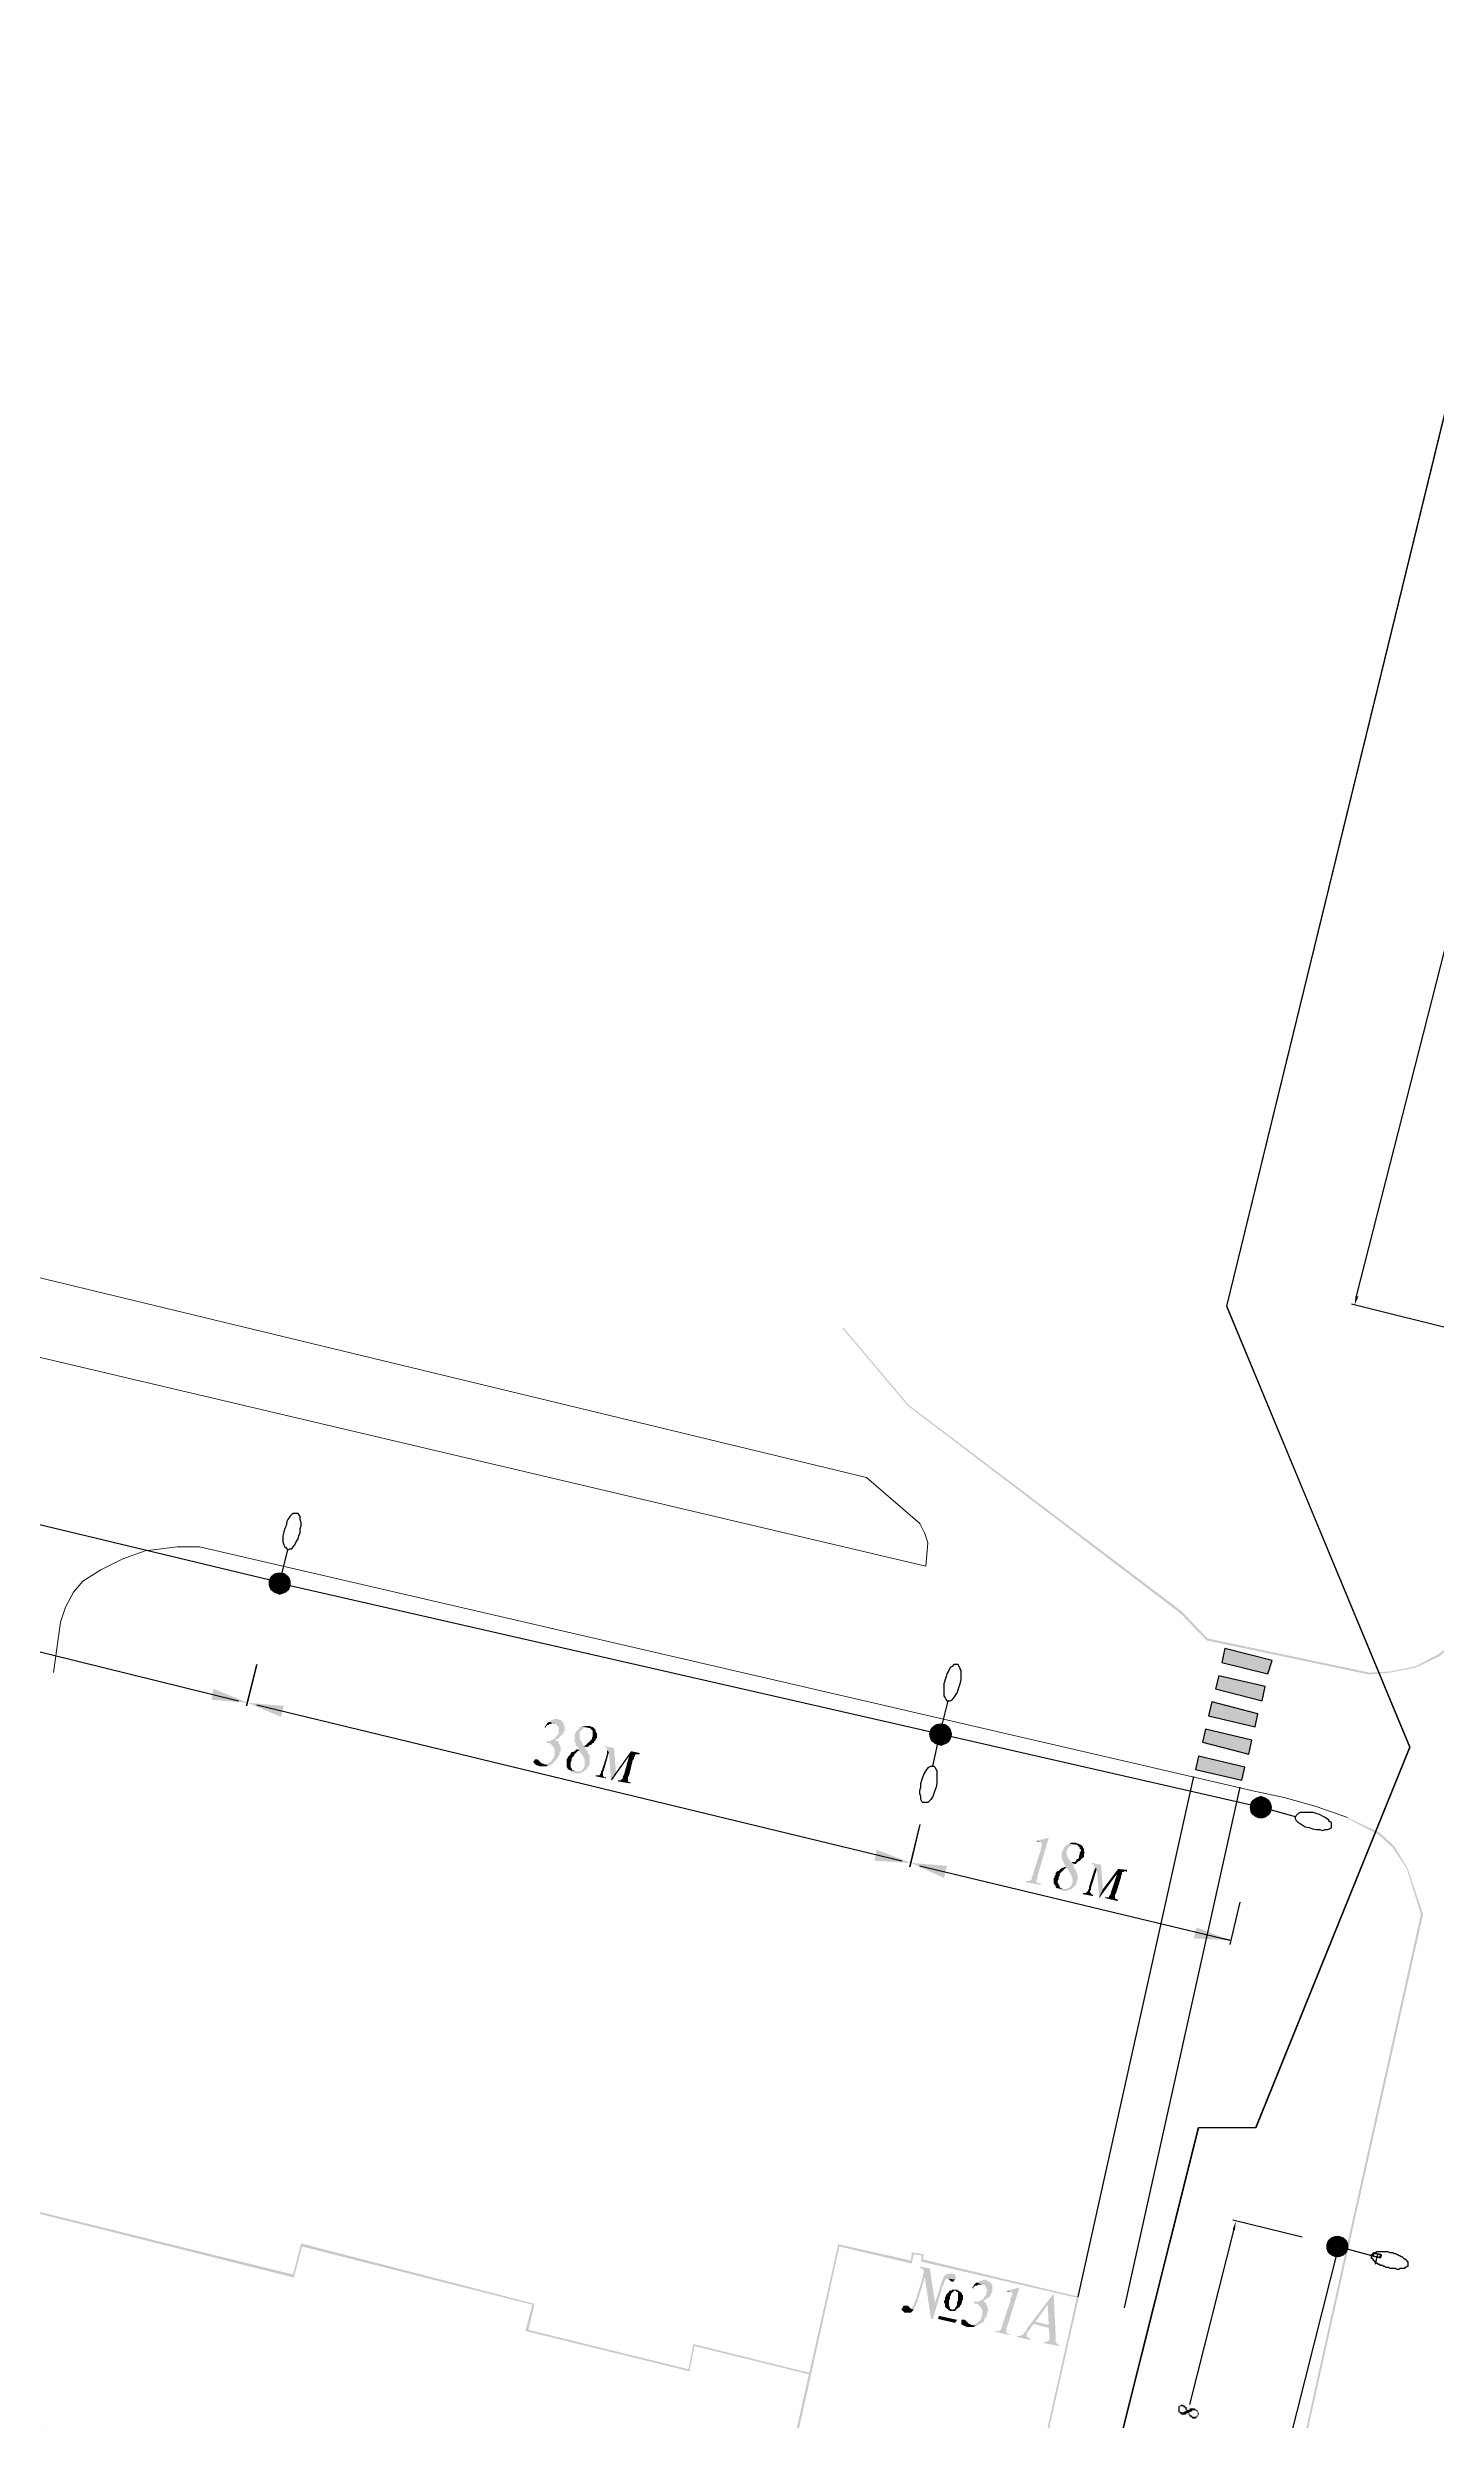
# Model space of a CAD drawing. Extents: x 243 to 885, y -99 to 1005.
# Drawn here: x 404.9 to 482.2, y 633.3 to 765.3 of the extents above; entities that cross this region are included whole.
import ezdxf

# ---------------------------------------------------------------- set-up
doc = ezdxf.new("R2010")
doc.units = 0
doc.header["$MEASUREMENT"] = 0
for name, color, linetype in [('DLXLUM01', 6, 'Continuous'), ('DLXLUMEX', 2, 'Continuous'), ('DLXSCENE', 7, 'Continuous'), ('PDF _Геометрия', 7, 'Continuous'), ('PDF _Сплошная заливка', 7, 'Continuous')]:
    doc.layers.add(name, color=color, linetype=linetype)

# ---------------------------------------------------------------- blocks, each defined once
blk = doc.blocks.new('*U29')
for p, q in [((-0.19, 0.13), (-0.22, -0.04)), ((-0.22, -0.04), (-0.19, 0.13)), ((0.22, 0.04), (-0.19, 0.13)), ((-0.16, 0.12), (-0.19, 0.13)), ((-0.19, 0.13), (0.22, 0.04)), ((-0.19, 0.13), (-0.16, 0.12)), ((-0.16, 0.12), (-0.19, -0.04)), ((-0.19, -0.04), (-0.16, 0.12)), ((0.25, 0.03), (-0.16, 0.12)), ((-0.16, 0.12), (0.25, 0.03)), ((0.19, -0.13), (0.22, 0.04)), ((0.22, 0.04), (0.19, -0.13)), ((0.21, -0.14), (0.25, 0.03)), ((0.25, 0.03), (0.21, -0.14)), ((0.22, 0.04), (0.25, 0.03)), ((0.25, 0.03), (0.22, 0.04)), ((-0.22, -0.04), (0.19, -0.13)), ((0.19, -0.13), (-0.22, -0.04)), ((-0.22, -0.04), (-0.19, -0.04)), ((-0.19, -0.04), (-0.22, -0.04)), ((-0.19, -0.04), (0.21, -0.14)), ((0.21, -0.14), (-0.19, -0.04)), ((0.19, -0.13), (0.21, -0.14)), ((0.21, -0.14), (0.19, -0.13))]:
    blk.add_line(p, q)
at = {"color": 1}
blk.add_line((0.03, -0.01), (-0.08, -0.49), dxfattribs=at)
at = {"layer": 'DLXLUMEX', "color": 7}
blk.add_text('1', height=0.1, dxfattribs=at).set_placement((0, 0))
blk = doc.blocks.new('*U46')
for p, q in [((253.48, 1057.35), (178.89, 751.92)), ((178.89, 751.92), (189.08, 727.39)), ((189.08, 727.39), (180.52, 706.22)), ((177.33, 706.22), (0, 0)), ((180.52, 706.22), (177.33, 706.22))]:
    blk.add_line(p, q)

msp = doc.modelspace()

# ---------------------------------------------------------------- hatches: boundary and pattern name
at = {"layer": 'PDF _Сплошная заливка', "linetype": 'ByBlock', "transparency": 33554559}
for points in [[(485.6, 679.19), (485.54, 679.25), (485.09, 678.41), (484.25, 677.51), (482.24, 675.89), (480.95, 675.22), (479.55, 674.94), (478.43, 674.88), (469.41, 676.78), (467.96, 678.3), (452.78, 689.77), (449.14, 694.08), (449.09, 694.03), (452.73, 689.72), (467.9, 678.18), (469.36, 676.67), (478.43, 674.77), (479.55, 674.88), (481, 675.16), (482.29, 675.78), (484.36, 677.46), (485.2, 678.35)], [(418.07, 679.36), (418.29, 679.53), (418.35, 679.86), (418.29, 680.14), (418.07, 680.37), (417.79, 680.42), (417.51, 680.37), (417.29, 680.14), (417.23, 679.86), (417.29, 679.53), (417.51, 679.36), (417.79, 679.25)], [(470.37, 676.22), (470.25, 675.55), (470.2, 675.44), (472.77, 674.82), (472.94, 675.44), (473, 675.55)], [(470.03, 674.71), (469.86, 674.1), (469.86, 673.98), (472.44, 673.31), (472.55, 673.98), (472.61, 674.1)], [(469.64, 673.26), (469.53, 672.58), (469.47, 672.47), (472.05, 671.86), (472.21, 672.47), (472.21, 672.58)], [(433.24, 672.3), (433.08, 672.3), (432.96, 672.25), (432.91, 672.25), (432.85, 672.19), (432.8, 672.14), (433.08, 672.02), (433.13, 672.02), (433.19, 671.97), (433.24, 671.91), (433.3, 671.86), (433.3, 671.74), (433.3, 671.69), (433.3, 671.63), (433.3, 671.52), (433.3, 671.46), (433.24, 671.41), (433.19, 671.35), (433.13, 671.3), (433.13, 671.24), (433.02, 671.18), (432.96, 671.13), (432.91, 671.13), (432.8, 671.07), (432.74, 671.07), (432.68, 671.07), (432.63, 671.07), (432.63, 671.02), (432.68, 670.96), (432.8, 670.96), (432.85, 670.9), (432.91, 670.9), (432.91, 670.85), (432.96, 670.79), (433.02, 670.74), (433.02, 670.68), (433.08, 670.62), (433.08, 670.51), (433.08, 670.46), (433.08, 670.4), (433.08, 670.29), (433.08, 670.23), (433.02, 670.23), (433.02, 670.12), (432.96, 670.06), (432.91, 670.01), (432.91, 669.95), (432.8, 669.9), (432.74, 669.84), (432.68, 669.84), (432.63, 669.78), (432.57, 669.78), (432.52, 669.78), (432.74, 669.73), (432.85, 669.73), (432.91, 669.78), (432.96, 669.84), (433.02, 669.84), (433.02, 669.9), (433.08, 669.95), (433.13, 670.01), (433.19, 670.06), (433.24, 670.12), (433.24, 670.18), (433.3, 670.23), (433.35, 670.34), (433.35, 670.4), (433.35, 670.46), (433.41, 670.51), (433.41, 670.62), (433.41, 670.68), (433.41, 670.74), (433.35, 670.85), (433.35, 670.9), (433.3, 670.96), (433.3, 671.02), (433.24, 671.07), (433.19, 671.07), (433.13, 671.13), (433.19, 671.18), (433.24, 671.18), (433.3, 671.24), (433.35, 671.3), (433.41, 671.35), (433.47, 671.41), (433.52, 671.46), (433.58, 671.52), (433.58, 671.58), (433.63, 671.63), (433.63, 671.69), (433.63, 671.8), (433.63, 671.86), (433.63, 671.91), (433.58, 671.97), (433.58, 672.02), (433.58, 672.08), (433.52, 672.14), (433.47, 672.19), (433.41, 672.25), (433.35, 672.25)], [(432.8, 672.14), (432.74, 672.14), (432.68, 672.08), (432.63, 672.02), (432.57, 671.91), (432.52, 671.86), (432.57, 671.8), (432.57, 671.86), (432.63, 671.91), (432.68, 671.97), (432.74, 671.97), (432.8, 672.02), (432.85, 672.02), (432.96, 672.08), (433.02, 672.08), (433.08, 672.02)], [(434.59, 671.91), (434.53, 671.86), (434.47, 671.86), (434.47, 671.8), (434.42, 671.74), (434.36, 671.69), (434.31, 671.63), (434.25, 671.58), (434.25, 671.52), (434.19, 671.46), (434.19, 671.41), (434.19, 671.35), (434.19, 671.24), (434.19, 671.18), (434.19, 671.13), (434.19, 671.07), (434.19, 671.02), (434.25, 670.96), (434.25, 670.85), (434.31, 670.79), (434.36, 670.74), (434.42, 670.62), (434.31, 670.62), (434.47, 670.57), (434.47, 670.51), (434.53, 670.4), (434.59, 670.34), (434.64, 670.29), (434.64, 670.23), (434.7, 670.18), (434.7, 670.12), (434.75, 670.06), (434.75, 670.01), (434.75, 669.95), (434.75, 669.9), (434.75, 669.84), (434.75, 669.78), (434.75, 669.67), (434.7, 669.62), (434.7, 669.56), (434.64, 669.5), (434.59, 669.45), (434.53, 669.39), (434.47, 669.39), (434.42, 669.39), (434.31, 669.39), (434.25, 669.39), (433.91, 669.45), (433.97, 669.39), (433.97, 669.34), (434.08, 669.34), (434.14, 669.28), (434.19, 669.28), (434.25, 669.28), (434.31, 669.28), (434.42, 669.28), (434.47, 669.28), (434.53, 669.28), (434.59, 669.34), (434.64, 669.34), (434.7, 669.39), (434.75, 669.45), (434.81, 669.45), (434.87, 669.5), (434.92, 669.62), (434.98, 669.67), (434.98, 669.73), (435.03, 669.78), (435.03, 669.84), (435.03, 669.95), (435.03, 670.01), (435.03, 670.06), (435.03, 670.18), (435.03, 670.23), (435.03, 670.29), (434.98, 670.29), (434.98, 670.34), (434.92, 670.4), (434.92, 670.51), (434.87, 670.57), (434.81, 670.62), (434.75, 670.74), (434.81, 670.74), (434.87, 670.74), (434.7, 670.79), (434.53, 671.13), (434.47, 671.18), (434.47, 671.24), (434.47, 671.3), (434.47, 671.35), (434.47, 671.46), (434.47, 671.52), (434.47, 671.58), (434.53, 671.63), (434.59, 671.69), (434.64, 671.74), (434.7, 671.8), (434.75, 671.8), (434.81, 671.8), (434.87, 671.8), (434.98, 671.8)], [(434.98, 671.91), (434.59, 671.91), (434.98, 671.8), (435.03, 671.8), (435.09, 671.74), (435.15, 671.69), (435.2, 671.63), (435.2, 671.58), (435.2, 671.46), (435.2, 671.41), (435.2, 671.3), (435.15, 671.3), (435.15, 671.18), (435.09, 671.13), (435.03, 671.07), (435.03, 671.02), (434.98, 671.02), (434.92, 670.96), (434.87, 670.9), (434.81, 670.85), (434.7, 670.79), (434.87, 670.74), (434.98, 670.79), (435.03, 670.85), (435.09, 670.85), (435.15, 670.9), (435.2, 670.96), (435.26, 670.96), (435.26, 671.02), (435.31, 671.07), (435.37, 671.13), (435.37, 671.18), (435.43, 671.24), (435.43, 671.3), (435.43, 671.41), (435.43, 671.46), (435.43, 671.52), (435.37, 671.58), (435.37, 671.69), (435.31, 671.74), (435.26, 671.8), (435.2, 671.86), (435.15, 671.86), (435.03, 671.91)], [(454.55, 670.86), (454.58, 670.85), (454.86, 670.96), (454.93, 671.06), (455.02, 671.13), (455.05, 671.24), (455.14, 671.46), (455.02, 671.74), (454.86, 671.97), (454.58, 672.02), (454.54, 672.02), (454.52, 672.02), (454.46, 672), (454.3, 671.97), (454.02, 671.69), (453.98, 671.52), (453.96, 671.46), (453.97, 671.45), (453.96, 671.41), (454.02, 671.13), (454.24, 670.96), (454.52, 670.85)], [(434.31, 670.62), (434.25, 670.57), (434.19, 670.51), (434.08, 670.46), (434.03, 670.46), (433.97, 670.4), (433.97, 670.34), (433.91, 670.29), (433.86, 670.23), (433.8, 670.18), (433.8, 670.12), (433.75, 670.06), (433.75, 669.95), (433.75, 669.9), (433.75, 669.84), (433.75, 669.78), (433.75, 669.67), (433.75, 669.62), (433.8, 669.56), (433.8, 669.5), (433.86, 669.5), (433.91, 669.45), (434.25, 669.39), (434.19, 669.39), (434.14, 669.45), (434.08, 669.45), (434.03, 669.5), (434.03, 669.56), (433.97, 669.62), (433.97, 669.67), (433.97, 669.78), (433.97, 669.84), (433.97, 669.9), (434.03, 670.01), (434.03, 670.06), (434.03, 670.12), (434.08, 670.18), (434.14, 670.23), (434.19, 670.34), (434.25, 670.4), (434.31, 670.46), (434.36, 670.51), (434.47, 670.57)], [(435.99, 670.57), (435.99, 670.34), (435.71, 669.45), (435.65, 669.39), (435.65, 669.28), (435.59, 669.22), (435.59, 669.17), (435.54, 669.17), (435.43, 669.17), (435.37, 669.17), (435.37, 669.11), (435.93, 669), (435.93, 669.06), (435.82, 669.06), (435.82, 669.11), (435.76, 669.11), (435.76, 669.22), (435.76, 669.34), (435.82, 669.45), (436.1, 670.46)], [(436.38, 670.68), (435.87, 670.79), (435.82, 670.74), (435.93, 670.74), (435.99, 670.68), (435.99, 670.62), (436.04, 670.62), (435.99, 670.57), (436.1, 670.46), (436.21, 668.94), (436.49, 669.34)], [(469.3, 671.74), (469.13, 671.13), (469.13, 671.02), (471.71, 670.34), (471.82, 671.02), (471.88, 671.13)], [(432.07, 670.06), (431.96, 670.06), (431.96, 670.01), (431.9, 669.95), (431.9, 669.9), (431.96, 669.84), (431.96, 669.78), (432.01, 669.78), (432.07, 669.73), (432.12, 669.73), (432.24, 669.67), (432.29, 669.67), (432.35, 669.67), (432.4, 669.67), (432.52, 669.67), (432.57, 669.67), (432.63, 669.67), (432.68, 669.73), (432.74, 669.73), (432.52, 669.78), (432.4, 669.84), (432.35, 669.84), (432.29, 669.9), (432.24, 669.95), (432.18, 670.01), (432.12, 670.06)], [(437.83, 670.4), (437.33, 670.51), (436.49, 669.34), (436.21, 668.94), (436.27, 668.89), (437.22, 670.23), (437.5, 670.18), (437.55, 670.23), (437.55, 670.29), (437.61, 670.34), (437.67, 670.34), (437.72, 670.34), (437.78, 670.34)], [(437.5, 670.18), (437.22, 670.23), (436.94, 669.22), (436.88, 669.11), (436.88, 669.06), (436.83, 668.94), (436.77, 668.94), (436.77, 668.89), (436.66, 668.89), (436.6, 668.89), (436.6, 668.83), (437.27, 668.72), (437.33, 668.78), (437.27, 668.78), (437.22, 668.78), (437.16, 668.83), (437.16, 668.89), (437.16, 668.94), (437.16, 669.06), (437.22, 669.17), (437.44, 670.06), (437.5, 670.06)], [(468.91, 670.23), (468.74, 669.62), (468.74, 669.5), (471.32, 668.89), (471.49, 669.5), (471.49, 669.62)], [(472.66, 666.87), (472.89, 667.1), (472.94, 667.38), (472.89, 667.66), (472.66, 667.88), (472.38, 667.99), (472.1, 667.88), (471.88, 667.66), (471.82, 667.38), (471.88, 667.1), (472.1, 666.87), (472.38, 666.82)], [(477.2, 666.82), (477.2, 666.76), (478.93, 665.87), (479.72, 665.14), (480.5, 663.96), (481.28, 661.44), (475.63, 636.13), (470.14, 611.33), (469.58, 610.32), (468.24, 609.76), (466.11, 609.87), (466.11, 609.76), (468.24, 609.65), (469.64, 610.27), (470.2, 611.33), (475.74, 636.13), (481.4, 661.44), (480.56, 663.96), (479.83, 665.19), (478.99, 665.98)], [(460.57, 665.7), (459.89, 665.53), (460.12, 665.47), (460.17, 665.42), (460.17, 665.36), (460.17, 665.31), (460.17, 665.25), (460.17, 665.19), (460.12, 665.08), (460.12, 664.97), (459.67, 663.63), (459.67, 663.57), (459.62, 663.46), (459.62, 663.4), (459.62, 663.35), (459.56, 663.35), (459.5, 663.29), (459.45, 663.29), (459.39, 663.29), (459.28, 663.29), (459.28, 663.23), (460.12, 663.07), (460.12, 663.12), (460.01, 663.18), (459.95, 663.18), (459.89, 663.23), (459.89, 663.29), (459.89, 663.35), (459.95, 663.46), (459.95, 663.57)], [(461.74, 665.36), (461.69, 665.36), (461.63, 665.31), (461.57, 665.31), (461.52, 665.25), (461.46, 665.19), (461.41, 665.14), (461.41, 665.08), (461.35, 664.97), (461.29, 664.91), (461.29, 664.8), (461.29, 664.75), (461.29, 664.69), (461.29, 664.58), (461.29, 664.52), (461.35, 664.47), (461.35, 664.41), (461.41, 664.35), (461.41, 664.3), (461.46, 664.19), (461.52, 664.13), (461.46, 664.07), (461.57, 664.02), (461.63, 663.96), (461.69, 663.91), (461.69, 663.85), (461.74, 663.74), (461.8, 663.68), (461.8, 663.63), (461.85, 663.57), (461.85, 663.51), (461.85, 663.46), (461.91, 663.4), (461.91, 663.35), (461.91, 663.23), (461.85, 663.18), (461.85, 663.07), (461.8, 663.01), (461.74, 662.95), (461.69, 662.9), (461.63, 662.9), (461.57, 662.84), (461.52, 662.84), (461.46, 662.84), (461.35, 662.84), (461.01, 662.9), (461.07, 662.84), (461.13, 662.84), (461.18, 662.79), (461.24, 662.79), (461.29, 662.79), (461.35, 662.73), (461.46, 662.73), (461.52, 662.73), (461.57, 662.73), (461.63, 662.79), (461.74, 662.79), (461.8, 662.84), (461.85, 662.84), (461.91, 662.9), (461.97, 662.95), (462.02, 663.01), (462.08, 663.07), (462.08, 663.12), (462.13, 663.18), (462.13, 663.29), (462.19, 663.35), (462.19, 663.4), (462.19, 663.46), (462.19, 663.57), (462.19, 663.63), (462.13, 663.68), (462.13, 663.74), (462.13, 663.79), (462.08, 663.85), (462.08, 663.91), (462.02, 663.96), (461.97, 664.02), (461.97, 664.13), (461.91, 664.19), (462.02, 664.24), (461.85, 664.3), (461.63, 664.58), (461.63, 664.63), (461.57, 664.75), (461.57, 664.8), (461.57, 664.86), (461.57, 664.91), (461.57, 664.97), (461.63, 665.08), (461.69, 665.14), (461.69, 665.19), (461.8, 665.25), (461.85, 665.31), (461.91, 665.31), (462.02, 665.31), (462.08, 665.31)], [(462.08, 665.42), (461.8, 665.42), (461.74, 665.36), (462.08, 665.31), (462.13, 665.31), (462.19, 665.25), (462.25, 665.19), (462.3, 665.14), (462.3, 665.08), (462.36, 665.03), (462.36, 664.97), (462.3, 664.86), (462.3, 664.8), (462.3, 664.75), (462.25, 664.69), (462.25, 664.58), (462.19, 664.52), (462.13, 664.52), (462.13, 664.47), (462.08, 664.41), (462.02, 664.35), (461.91, 664.35), (461.85, 664.3), (462.02, 664.24), (462.08, 664.24), (462.13, 664.3), (462.19, 664.35), (462.25, 664.41), (462.3, 664.41), (462.36, 664.47), (462.41, 664.52), (462.47, 664.58), (462.53, 664.63), (462.53, 664.75), (462.53, 664.8), (462.58, 664.86), (462.53, 664.91), (462.53, 665.03), (462.53, 665.08), (462.47, 665.14), (462.47, 665.19), (462.41, 665.25), (462.36, 665.31), (462.3, 665.31), (462.25, 665.36), (462.19, 665.36)], [(461.46, 664.07), (461.35, 664.02), (461.29, 664.02), (461.24, 663.96), (461.18, 663.91), (461.13, 663.85), (461.07, 663.85), (461.01, 663.79), (460.96, 663.74), (460.96, 663.63), (460.9, 663.57), (460.9, 663.51), (460.85, 663.46), (460.85, 663.4), (460.85, 663.29), (460.85, 663.23), (460.85, 663.18), (460.9, 663.07), (460.96, 663.01), (460.96, 662.95), (461.01, 662.9), (461.35, 662.84), (461.29, 662.9), (461.24, 662.9), (461.18, 662.95), (461.18, 663.01), (461.13, 663.07), (461.13, 663.12), (461.07, 663.18), (461.07, 663.23), (461.07, 663.29), (461.13, 663.4), (461.13, 663.46), (461.13, 663.51), (461.18, 663.57), (461.18, 663.68), (461.24, 663.74), (461.29, 663.79), (461.35, 663.85), (461.41, 663.91), (461.46, 663.96), (461.52, 664.02), (461.57, 664.02)], [(463.14, 664.02), (463.14, 663.96), (463.09, 663.85), (462.81, 662.95), (462.81, 662.84), (462.75, 662.79), (462.75, 662.73), (462.69, 662.67), (462.64, 662.62), (462.58, 662.62), (462.47, 662.62), (462.47, 662.56), (463.03, 662.45), (463.03, 662.51), (462.97, 662.56), (462.92, 662.56), (462.92, 662.62), (462.86, 662.67), (462.86, 662.73), (462.92, 662.79), (462.92, 662.9), (463.25, 663.96)], [(463.48, 664.19), (462.97, 664.3), (462.97, 664.19), (463.09, 664.19), (463.09, 664.13), (463.14, 664.07), (463.14, 664.02), (463.25, 663.96), (463.37, 662.39), (463.59, 662.84)], [(464.93, 663.91), (464.43, 663.96), (463.59, 662.84), (463.37, 662.39), (463.42, 662.39), (464.37, 663.68), (464.65, 663.68), (464.65, 663.74), (464.65, 663.79), (464.71, 663.79), (464.77, 663.79), (464.77, 663.85), (464.82, 663.85), (464.93, 663.79)], [(464.65, 663.68), (464.37, 663.68), (464.04, 662.67), (464.04, 662.62), (463.98, 662.51), (463.93, 662.45), (463.93, 662.39), (463.87, 662.39), (463.81, 662.39), (463.7, 662.39), (463.7, 662.34), (464.43, 662.17), (464.43, 662.23), (464.37, 662.28), (464.32, 662.28), (464.26, 662.34), (464.26, 662.39), (464.26, 662.45), (464.26, 662.51), (464.32, 662.62), (464.6, 663.51), (464.6, 663.57)], [(476.92, 642.46), (477.14, 642.68), (477.2, 642.96), (477.14, 643.24), (476.92, 643.47), (476.64, 643.52), (476.36, 643.47), (476.13, 643.24), (476.08, 642.96), (476.13, 642.68), (476.36, 642.46), (476.64, 642.4)], [(453.96, 641.73), (453.4, 641.84), (453.4, 641.79), (453.46, 641.73), (453.51, 641.73), (453.57, 641.68), (453.62, 641.62), (453.62, 641.56), (453.62, 641.51), (453.57, 641.4), (453.57, 641.28), (453.68, 641.23), (454.02, 638.93), (454.24, 639.83)], [(453.57, 641.28), (453.18, 640), (453.12, 639.94), (453.12, 639.83), (453.06, 639.77), (453.06, 639.66), (453.01, 639.61), (452.95, 639.55), (452.9, 639.49), (453.06, 639.44), (453.06, 639.49), (453.12, 639.55), (453.12, 639.61), (453.18, 639.66), (453.18, 639.72), (453.23, 639.83), (453.29, 639.89), (453.29, 640), (453.68, 641.23)], [(455.19, 641.45), (454.97, 641.45), (454.91, 641.4), (454.86, 641.4), (454.8, 641.34), (454.74, 641.28), (454.69, 641.17), (454.69, 641.12), (454.63, 641.06), (454.63, 641), (454.58, 640.95), (454.58, 640.84), (454.52, 640.72), (454.52, 640.67), (454.24, 639.83), (454.02, 638.93), (454.13, 638.93), (454.69, 640.84), (454.74, 640.84), (454.74, 640.95), (454.8, 641.06), (454.8, 641.12), (454.86, 641.12), (454.86, 641.17), (454.97, 641.17), (455.36, 641.12), (455.42, 641.17), (455.42, 641.23), (455.42, 641.28), (455.36, 641.34), (455.36, 641.4), (455.3, 641.45)], [(455.19, 640.56), (455.14, 640.5), (455.02, 640.5), (455.02, 640.44), (454.97, 640.39), (454.91, 640.33), (454.86, 640.28), (454.86, 640.22), (454.8, 640.11), (454.8, 640.05), (454.8, 640), (454.74, 639.94), (454.74, 639.83), (454.8, 639.77), (454.8, 639.72), (454.8, 639.66), (454.8, 639.61), (454.86, 639.55), (454.91, 639.49), (455.19, 639.44), (455.14, 639.49), (455.08, 639.49), (455.08, 639.55), (455.02, 639.66), (455.02, 639.72), (455.02, 639.83), (455.02, 639.89), (455.02, 639.94), (455.08, 640.05), (455.08, 640.11), (455.08, 640.22), (455.14, 640.22), (455.14, 640.33), (455.19, 640.39), (455.25, 640.44), (455.3, 640.5), (455.36, 640.5), (455.42, 640.5)], [(455.42, 640.56), (455.19, 640.56), (455.42, 640.5), (455.42, 640.44), (455.47, 640.44), (455.53, 640.39), (455.53, 640.28), (455.53, 640.22), (455.53, 640.16), (455.53, 640.11), (455.53, 640.05), (455.53, 639.94), (455.47, 639.89), (455.47, 639.77), (455.47, 639.72), (455.42, 639.61), (455.36, 639.55), (455.36, 639.49), (455.3, 639.49), (455.25, 639.44), (455.19, 639.44), (454.91, 639.49), (454.97, 639.49), (454.97, 639.44), (455.08, 639.38), (455.14, 639.38), (455.19, 639.38), (455.3, 639.38), (455.36, 639.38), (455.42, 639.44), (455.47, 639.49), (455.53, 639.55), (455.58, 639.55), (455.64, 639.66), (455.7, 639.72), (455.7, 639.77), (455.75, 639.83), (455.75, 639.94), (455.81, 640), (455.81, 640.05), (455.81, 640.16), (455.81, 640.22), (455.75, 640.28), (455.75, 640.33), (455.7, 640.39), (455.64, 640.44), (455.58, 640.5), (455.53, 640.5), (455.47, 640.56)], [(455.36, 641.12), (454.97, 641.17), (455.02, 641.12), (455.08, 641.12), (455.08, 641.06), (455.19, 641), (455.25, 641), (455.3, 641.06)], [(457.1, 641.06), (457.04, 641.12), (456.93, 641.12), (456.87, 641.06), (456.82, 641.06), (456.76, 641.06), (456.7, 641), (456.65, 641), (456.59, 640.95), (456.87, 640.84), (456.93, 640.84), (456.98, 640.84), (457.04, 640.78), (457.04, 640.72), (457.1, 640.67), (457.1, 640.61), (457.15, 640.56), (457.15, 640.5), (457.1, 640.44), (457.1, 640.33), (457.1, 640.28), (457.04, 640.22), (456.98, 640.16), (456.98, 640.11), (456.93, 640.05), (456.87, 640), (456.76, 639.94), (456.7, 639.94), (456.7, 639.89), (456.59, 639.89), (456.54, 639.89), (456.48, 639.89), (456.42, 639.89), (456.42, 639.83), (456.42, 639.77), (456.48, 639.77), (456.59, 639.77), (456.65, 639.72), (456.7, 639.66), (456.76, 639.61), (456.82, 639.55), (456.82, 639.49), (456.87, 639.44), (456.87, 639.33), (456.87, 639.27), (456.87, 639.16), (456.87, 639.1), (456.82, 639.05), (456.82, 638.99), (456.82, 638.93), (456.76, 638.88), (456.7, 638.82), (456.65, 638.77), (456.59, 638.71), (456.54, 638.65), (456.48, 638.65), (456.42, 638.6), (456.31, 638.6), (456.26, 638.6), (456.54, 638.54), (456.59, 638.54), (456.65, 638.6), (456.7, 638.65), (456.76, 638.65), (456.82, 638.71), (456.87, 638.71), (456.93, 638.77), (456.98, 638.82), (456.98, 638.93), (457.04, 638.99), (457.1, 639.05), (457.1, 639.1), (457.15, 639.21), (457.15, 639.27), (457.15, 639.33), (457.21, 639.38), (457.21, 639.49), (457.15, 639.55), (457.15, 639.61), (457.15, 639.66), (457.1, 639.72), (457.1, 639.77), (457.04, 639.83), (456.98, 639.89), (456.93, 639.94), (456.98, 639.94), (457.04, 640), (457.1, 640.05), (457.21, 640.11), (457.26, 640.16), (457.32, 640.22), (457.32, 640.28), (457.38, 640.33), (457.38, 640.39), (457.43, 640.44), (457.43, 640.5), (457.43, 640.56), (457.43, 640.67), (457.43, 640.72), (457.43, 640.78), (457.38, 640.84), (457.38, 640.89), (457.32, 640.95), (457.26, 641), (457.21, 641), (457.15, 641.06)], [(456.59, 640.95), (456.54, 640.95), (456.48, 640.89), (456.42, 640.84), (456.37, 640.72), (456.31, 640.67), (456.37, 640.61), (456.37, 640.67), (456.42, 640.72), (456.48, 640.78), (456.59, 640.78), (456.65, 640.84), (456.7, 640.84), (456.76, 640.84), (456.82, 640.84), (456.87, 640.84)], [(458.94, 640.67), (458.89, 640.67), (458.27, 640.5), (458.44, 640.44), (458.5, 640.39), (458.55, 640.39), (458.55, 640.33), (458.55, 640.28), (458.5, 640.22), (458.5, 640.16), (458.44, 640.05), (458.44, 639.94), (457.99, 638.6), (457.99, 638.54), (457.94, 638.43), (457.94, 638.37), (457.88, 638.32), (457.82, 638.26), (457.77, 638.26), (457.71, 638.26), (457.6, 638.26), (457.6, 638.21), (458.38, 638.04), (458.44, 638.09), (458.33, 638.09), (458.27, 638.15), (458.22, 638.15), (458.22, 638.21), (458.22, 638.26), (458.22, 638.32), (458.22, 638.43), (458.27, 638.54)], [(460.85, 640.22), (460.79, 640.28), (459.34, 638.37), (459.34, 638.32), (459.28, 638.21), (459.17, 638.15), (459.17, 638.09), (459.11, 638.04), (459.06, 638.04), (459, 637.98), (458.94, 637.98), (458.83, 637.98), (458.83, 637.93), (459.5, 637.76), (459.56, 637.81), (459.5, 637.87), (459.45, 637.87), (459.39, 637.93), (459.34, 637.93), (459.34, 637.98), (459.34, 638.04), (459.34, 638.09), (459.39, 638.21), (459.45, 638.26), (459.73, 638.65), (460.57, 638.43), (459.84, 638.77), (460.51, 639.72)], [(460.85, 640.22), (460.51, 639.72), (460.57, 638.6), (459.84, 638.77), (460.57, 638.43), (460.62, 638.04), (460.62, 637.98), (460.62, 637.93), (460.62, 637.81), (460.57, 637.76), (460.57, 637.7), (460.51, 637.7), (460.45, 637.65), (460.4, 637.65), (460.29, 637.65), (460.29, 637.59), (461.18, 637.42), (461.18, 637.48), (461.13, 637.48), (461.07, 637.53), (461.01, 637.53), (461.01, 637.59), (460.96, 637.65), (460.96, 637.7), (460.96, 637.76), (460.96, 637.87), (460.96, 637.98)], [(452.67, 639.66), (452.5, 639.66), (452.45, 639.61), (452.45, 639.55), (452.39, 639.49), (452.39, 639.44), (452.45, 639.38), (452.5, 639.33), (452.56, 639.27), (452.62, 639.27), (452.67, 639.27), (452.73, 639.27), (452.78, 639.27), (452.84, 639.27), (452.9, 639.27), (452.95, 639.33), (453.01, 639.38), (453.06, 639.44), (452.9, 639.49), (452.84, 639.55), (452.78, 639.61), (452.73, 639.66)], [(455.47, 638.88), (454.46, 639.1), (454.41, 638.93), (455.36, 638.71)], [(455.86, 638.88), (455.7, 638.88), (455.7, 638.65), (455.75, 638.6), (455.81, 638.6), (455.86, 638.54), (455.92, 638.54), (455.98, 638.49), (456.09, 638.49), (456.14, 638.49), (456.2, 638.49), (456.26, 638.49), (456.37, 638.49), (456.42, 638.49), (456.48, 638.54), (456.54, 638.54), (456.26, 638.6), (456.2, 638.65), (456.14, 638.65), (456.09, 638.71), (456.03, 638.77), (455.98, 638.82), (455.92, 638.88)], [(467.79, 633.95), (467.79, 633.84), (467.85, 633.95), (467.85, 634.01), (467.9, 634.06), (467.96, 634.06), (468.01, 634.06), (468.07, 634.06), (468.07, 634.01), (468.13, 634.01), (468.13, 633.95), (468.18, 633.95), (468.18, 633.89), (468.24, 633.89), (468.24, 633.84), (468.29, 633.89), (468.24, 633.95), (468.24, 634.01), (468.18, 634.06), (468.13, 634.06), (468.13, 634.12), (468.07, 634.12), (468.07, 634.17), (468.01, 634.17), (467.96, 634.17), (467.9, 634.12), (467.85, 634.12), (467.85, 634.06), (467.79, 634.06), (467.79, 634.01)], [(467.79, 633.84), (467.79, 633.73), (467.85, 633.73), (467.85, 633.67), (467.9, 633.67), (467.96, 633.61), (468.01, 633.61), (468.07, 633.61), (468.13, 633.61), (468.18, 633.61), (468.24, 633.67), (468.29, 633.67), (468.35, 633.67), (468.35, 633.73), (468.41, 633.73), (468.46, 633.78), (468.52, 633.78), (468.57, 633.84), (468.63, 633.84), (468.69, 633.84), (468.74, 633.84), (468.8, 633.78), (468.85, 633.73), (468.85, 633.67), (468.85, 633.61), (468.8, 633.45), (468.85, 633.5), (468.85, 633.56), (468.91, 633.56), (468.91, 633.61), (468.91, 633.67), (468.91, 633.73), (468.85, 633.73), (468.85, 633.78), (468.85, 633.84), (468.8, 633.84), (468.8, 633.89), (468.74, 633.89), (468.69, 633.95), (468.63, 633.95), (468.57, 633.95), (468.52, 633.95), (468.46, 633.95), (468.41, 633.95), (468.41, 633.89), (468.35, 633.89), (468.29, 633.84), (468.29, 633.89), (468.24, 633.84), (468.13, 633.78), (468.07, 633.73), (468.01, 633.73), (467.96, 633.73), (467.9, 633.78), (467.85, 633.78), (467.85, 633.84), (467.85, 633.89), (467.85, 633.95)], [(468.35, 633.67), (468.35, 633.56), (468.41, 633.56), (468.41, 633.5), (468.46, 633.5), (468.46, 633.45), (468.52, 633.45), (468.57, 633.39), (468.63, 633.39), (468.69, 633.39), (468.74, 633.39), (468.8, 633.45), (468.85, 633.61), (468.85, 633.56), (468.8, 633.56), (468.8, 633.5), (468.74, 633.5), (468.69, 633.5), (468.63, 633.5), (468.57, 633.5), (468.52, 633.56), (468.46, 633.56), (468.46, 633.61), (468.41, 633.61), (468.41, 633.67), (468.35, 633.67), (468.35, 633.73)]]:
    msp.add_hatch(color=256, dxfattribs=at).paths.add_polyline_path(points)
h = msp.add_hatch(color=256, dxfattribs=at)
h.paths.add_polyline_path([(417.85, 672.42), (418.01, 673.03), (416, 673.2)])
h.paths.add_polyline_path([(414.09, 673.98), (413.98, 673.37), (416, 673.2)])
h = msp.add_hatch(color=256, dxfattribs=at)
h.paths.add_polyline_path([(387.55, 637.76), (375.91, 630.7), (376.64, 629.58), (361.52, 620.06), (358.38, 604.78), (356.76, 605.11), (353.74, 591.73), (355.36, 591.45), (353.46, 582.94), (351.78, 583.28), (350.15, 576.05), (356.98, 574.49), (363.65, 573.03), (373.28, 613.12), (404.63, 632.77), (444.44, 622.86), (447.35, 635.91), (440.8, 637.53), (440.52, 636.13), (431.62, 638.32), (431.96, 639.77), (418.97, 643.13), (418.52, 641.4), (402.45, 645.37), (388.34, 636.58)])
h.paths.add_polyline_path([(387.55, 637.59), (388.34, 636.47), (402.5, 645.26), (418.57, 641.23), (419.02, 642.96), (431.84, 639.72), (431.45, 638.26), (440.58, 636.02), (440.86, 637.42), (447.24, 635.85), (444.39, 623.03), (404.58, 632.89), (373.22, 613.18), (363.59, 573.14), (356.98, 574.6), (350.26, 576.17), (351.89, 583.17), (353.57, 582.83), (355.53, 591.51), (353.9, 591.84), (356.81, 605), (358.44, 604.67), (361.63, 620.01), (376.75, 629.58), (376.08, 630.65)], flags=0)
h = msp.add_hatch(color=256, dxfattribs=at)
h.paths.add_polyline_path([(456.98, 621.69), (455.98, 617.38), (443.83, 620.18), (444.44, 622.92), (447.35, 635.85), (448.92, 642.96), (452.95, 642.01), (453.06, 642.52), (453.51, 642.46), (453.46, 642.12), (462.13, 640.11), (457.94, 621.46)])
h.paths.add_polyline_path([(456.09, 617.26), (457.04, 621.58), (457.99, 621.35), (462.25, 640.16), (453.57, 642.24), (453.62, 642.52), (452.95, 642.63), (452.9, 642.18), (448.86, 643.08), (447.24, 635.91), (444.33, 622.98), (443.71, 620.12)], flags=0)

# ---------------------------------------------------------------- linework, layer by layer
at = {"layer": 'PDF _Геометрия', "color": 3, "linetype": 'ByBlock', "lineweight": 25}
msp.add_lwpolyline([(545.06, 1000.69), (599.93, 988.93), (493.71, 678.46), (504.41, 641.45), (324.73, -66.34), (291.58, -56.65), (468.91, 649.57), (472.1, 649.57), (480.67, 670.74), (470.48, 695.26)], close=True, dxfattribs=at)
at = {"layer": 'PDF _Геометрия', "linetype": 'ByBlock', "lineweight": 18}
msp.add_lwpolyline([(242.87, 735.85), (450.43, 685.74), (453.4, 683.17), (453.68, 682.61), (453.85, 682.1), (453.74, 680.81), (242.87, 730.48)], dxfattribs=at)
at = {"layer": 'PDF _Геометрия', "linetype": 'ByBlock', "lineweight": 25}
for points in [[(477.7, 695.82), (483.3, 717.77)], [(483.75, 693.8), (477.42, 695.37)], [(381.28, 690.56), (380.83, 688.77), (417.79, 679.92), (418.24, 681.71)], [(379.6, 682.05), (398.86, 677.4), (415.49, 673.31)], [(417.79, 679.86), (472.49, 667.38), (474.28, 666.87)], [(454.13, 669.67), (454.52, 671.46), (454.97, 673.31)], [(416.5, 673.09), (435.76, 668.44), (452.39, 664.41)], [(468.63, 669.11), (462.19, 640.16)], [(471.21, 668.5), (464.77, 639.55)], [(453.4, 666.43), (452.84, 664.07), (453.4, 666.37)], [(453.4, 664.13), (470.65, 659.99), (470.2, 660.1)], [(471.21, 662.11), (470.65, 659.76)], [(474.68, 643.47), (470.81, 644.42)], [(470.87, 643.92), (468.41, 634.17)], [(476.69, 642.96), (478.54, 642.46)]]:
    msp.add_lwpolyline(points, dxfattribs=at)
for points in [[(418.69, 683.73), (418.52, 683.73), (418.46, 683.67), (418.35, 683.56), (418.24, 683.39), (418.18, 683.28), (418.13, 683.05), (418.07, 682.89), (418.01, 682.72), (417.96, 682.49), (417.96, 682.33), (417.96, 682.16), (418.01, 681.99), (418.07, 681.88), (418.13, 681.82), (418.18, 681.77), (418.24, 681.71), (418.35, 681.77), (418.46, 681.77), (418.52, 681.88), (418.63, 681.99), (418.69, 682.16), (418.8, 682.33), (418.85, 682.49), (418.91, 682.66), (418.91, 682.89), (418.97, 683.05), (418.97, 683.22), (418.91, 683.39), (418.91, 683.56), (418.85, 683.67), (418.8, 683.73)], [(418.35, 679.86), (418.29, 680.14), (418.07, 680.31), (417.79, 680.42), (417.51, 680.31), (417.29, 680.14), (417.23, 679.86), (417.29, 679.53), (417.51, 679.36), (417.79, 679.25), (418.07, 679.36), (418.29, 679.53)], [(470.37, 676.22), (470.2, 675.44), (472.77, 674.82), (473, 675.55)], [(415.94, 673.03), (416.5, 675.33)], [(455.47, 675.33), (455.3, 675.33), (455.19, 675.22), (455.08, 675.16), (455.02, 674.99), (454.91, 674.82), (454.86, 674.66), (454.8, 674.49), (454.74, 674.26), (454.74, 674.1), (454.74, 673.93), (454.74, 673.76), (454.74, 673.59), (454.8, 673.48), (454.86, 673.37), (454.91, 673.31), (455.02, 673.31), (455.08, 673.31), (455.19, 673.37), (455.3, 673.48), (455.36, 673.59), (455.47, 673.76), (455.53, 673.93), (455.58, 674.1), (455.64, 674.26), (455.7, 674.49), (455.7, 674.66), (455.7, 674.82), (455.7, 674.99), (455.64, 675.1), (455.58, 675.22), (455.53, 675.33)], [(470.03, 674.71), (469.86, 673.98), (472.44, 673.31), (472.61, 674.1)], [(469.64, 673.26), (469.47, 672.47), (472.05, 671.86), (472.21, 672.58)], [(455.14, 671.46), (455.02, 671.74), (454.86, 671.91), (454.58, 672.02), (454.24, 671.91), (454.07, 671.74), (453.96, 671.46), (454.07, 671.18), (454.24, 670.96), (454.58, 670.85), (454.86, 670.96), (455.02, 671.18), (455.14, 671.46), (455.02, 671.74), (454.86, 671.91), (454.58, 672.02), (454.24, 671.91), (454.07, 671.74), (453.96, 671.46), (454.07, 671.18), (454.24, 670.96), (454.58, 670.85), (454.86, 670.96), (455.02, 671.18)], [(469.3, 671.74), (469.13, 671.02), (471.71, 670.34), (471.88, 671.13)], [(453.68, 667.66), (453.57, 667.66), (453.51, 667.71), (453.46, 667.82), (453.46, 667.99), (453.4, 668.16), (453.4, 668.33), (453.46, 668.5), (453.46, 668.72), (453.51, 668.89), (453.57, 669.06), (453.62, 669.22), (453.74, 669.39), (453.79, 669.5), (453.9, 669.62), (454.02, 669.67), (454.07, 669.67), (454.18, 669.67), (454.24, 669.62), (454.3, 669.5), (454.35, 669.39), (454.35, 669.22), (454.35, 669.06), (454.35, 668.89), (454.35, 668.72), (454.3, 668.5), (454.24, 668.33), (454.18, 668.16), (454.13, 667.99), (454.02, 667.82), (453.96, 667.77), (453.85, 667.66), (453.74, 667.66)], [(468.91, 670.23), (468.74, 669.5), (471.32, 668.89), (471.49, 669.62)], [(472.94, 667.38), (472.89, 667.66), (472.66, 667.88), (472.38, 667.99), (472.1, 667.88), (471.88, 667.66), (471.82, 667.38), (471.88, 667.1), (472.1, 666.87), (472.38, 666.82), (472.66, 666.87), (472.89, 667.1), (472.94, 667.38), (472.89, 667.66), (472.66, 667.88), (472.38, 667.99), (472.1, 667.88), (471.88, 667.66), (471.82, 667.38), (471.88, 667.1), (472.1, 666.87), (472.38, 666.82), (472.66, 666.87), (472.89, 667.1)], [(472.94, 667.38), (472.89, 667.66), (472.66, 667.88), (472.38, 667.99), (472.1, 667.88), (471.88, 667.66), (471.82, 667.38), (471.88, 667.1), (472.1, 666.87), (472.38, 666.82), (472.66, 666.87), (472.89, 667.1), (472.94, 667.38), (472.89, 667.66), (472.66, 667.88), (472.38, 667.99), (472.1, 667.88), (471.88, 667.66), (471.82, 667.38), (471.88, 667.1), (472.1, 666.87), (472.38, 666.82), (472.66, 666.87), (472.89, 667.1)], [(472.94, 667.38), (472.89, 667.66), (472.66, 667.88), (472.38, 667.99), (472.1, 667.88), (471.88, 667.66), (471.82, 667.38), (471.88, 667.1), (472.1, 666.87), (472.38, 666.82), (472.66, 666.87), (472.89, 667.1), (472.94, 667.38), (472.89, 667.66), (472.66, 667.88), (472.38, 667.99), (472.1, 667.88), (471.88, 667.66), (471.82, 667.38), (471.88, 667.1), (472.1, 666.87), (472.38, 666.82), (472.66, 666.87), (472.89, 667.1)], [(476.3, 666.37), (476.3, 666.54), (476.19, 666.59), (476.13, 666.7), (475.96, 666.82), (475.85, 666.87), (475.63, 666.98), (475.46, 667.04), (475.29, 667.1), (475.07, 667.1), (474.9, 667.1), (474.73, 667.1), (474.56, 667.1), (474.45, 667.04), (474.4, 666.98), (474.34, 666.93), (474.28, 666.82), (474.28, 666.76), (474.34, 666.65), (474.45, 666.54), (474.56, 666.48), (474.73, 666.37), (474.84, 666.31), (475.07, 666.26), (475.24, 666.2), (475.46, 666.15), (475.63, 666.15), (475.8, 666.09), (475.96, 666.15), (476.08, 666.15), (476.19, 666.2), (476.3, 666.26)], [(480.56, 641.96), (480.56, 641.84), (480.5, 641.84), (480.44, 641.79), (480.39, 641.79), (480.39, 641.73), (480.33, 641.73), (480.28, 641.73), (480.22, 641.73), (480.16, 641.73), (480.11, 641.73), (480.05, 641.68), (480, 641.68), (479.94, 641.68), (479.88, 641.73), (479.83, 641.73), (479.72, 641.73), (479.66, 641.73), (479.6, 641.73), (479.55, 641.73), (479.49, 641.79), (479.44, 641.79), (479.38, 641.79), (479.32, 641.79), (479.27, 641.84), (479.21, 641.84), (479.16, 641.9), (479.1, 641.9), (479.04, 641.9), (478.99, 641.96), (478.93, 641.96), (478.88, 642.01), (478.82, 642.01), (478.76, 642.07), (478.71, 642.12), (478.65, 642.18), (478.65, 642.24), (478.6, 642.24), (478.6, 642.29), (478.54, 642.29), (478.54, 642.35), (478.54, 642.4), (478.54, 642.46), (478.54, 642.52), (478.6, 642.52), (478.6, 642.57), (478.65, 642.57), (478.71, 642.63), (478.76, 642.63), (478.82, 642.68), (478.88, 642.68), (478.93, 642.68), (478.99, 642.68), (479.04, 642.68), (479.1, 642.68), (479.16, 642.68), (479.21, 642.68), (479.27, 642.68), (479.32, 642.68), (479.38, 642.68), (479.44, 642.68), (479.55, 642.63), (479.6, 642.63), (479.66, 642.63), (479.72, 642.63), (479.77, 642.57), (479.83, 642.57), (479.88, 642.57), (479.94, 642.52), (480, 642.52), (480.05, 642.46), (480.11, 642.46), (480.16, 642.4), (480.22, 642.4), (480.28, 642.35), (480.33, 642.29), (480.39, 642.29), (480.39, 642.24), (480.44, 642.24), (480.5, 642.18), (480.5, 642.12), (480.56, 642.12), (480.56, 642.07), (480.56, 642.01)]]:
    msp.add_lwpolyline(points, close=True, dxfattribs=at)
at = {"layer": 'PDF _Геометрия', "color": 5, "linetype": 'ByBlock', "lineweight": 18}
msp.add_lwpolyline([(477.2, 666.82), (475.46, 667.43), (473.67, 667.94), (472.1, 668.27), (413.31, 681.88), (412.08, 681.88), (410.29, 681.65), (409.05, 681.21), (407.82, 680.59), (406.82, 679.97), (406.31, 679.36), (405.86, 678.52), (405.58, 677.68), (405.19, 674.88)], dxfattribs=at)
at = {"layer": 'PDF _Геометрия', "color": 1, "linetype": 'ByBlock', "lineweight": 25}
msp.add_lwpolyline([(476.69, 642.96), (398.75, 334.5)], dxfattribs=at)
at = {"layer": 'PDF _Геометрия', "linetype": 'ByBlock', "lineweight": 25}
for centre, radius in [((417.78, 679.86), 0.571), ((417.79, 679.84), 0.56), ((417.79, 679.84), 0.56), ((417.79, 679.84), 0.56), ((417.79, 679.84), 0.56), ((417.79, 679.84), 0.56), ((454.52, 671.45), 0.561), ((454.53, 671.44), 0.555), ((454.53, 671.44), 0.555), ((454.56, 671.46), 0.571), ((454.56, 671.44), 0.575), ((454.58, 671.45), 0.56), ((454.58, 671.45), 0.56), ((472.37, 667.38), 0.571), ((472.37, 667.38), 0.571), ((472.38, 667.36), 0.56), ((472.38, 667.36), 0.56), ((476.63, 642.96), 0.571), ((476.63, 642.96), 0.571), ((476.64, 642.95), 0.56)]:
    msp.add_circle(centre, radius, dxfattribs=at)
at = {"layer": 'PDF _Сплошная заливка', "linetype": 'ByBlock', "lineweight": 25, "transparency": 33554559}
for points in [[(477.64, 695.82), (477.81, 695.82), (477.59, 695.32)], [(459.89, 665.53), (459.95, 665.47), (460.12, 665.47)], [(450.88, 664.41), (450.99, 665.03), (452.9, 664.3)], [(454.74, 663.46), (454.91, 664.13), (452.9, 664.3)], [(468.63, 660.1), (468.8, 660.71), (470.65, 659.99)], [(470.81, 643.92), (470.93, 643.86), (470.98, 644.36)]]:
    msp.add_solid(points, dxfattribs=at)
at = {"layer": 'PDF _Сплошная заливка', "linetype": 'ByBlock', "lineweight": 18, "transparency": 33554559}
msp.add_solid([(458.27, 640.5), (458.27, 640.44), (458.44, 640.44)], dxfattribs=at)

# ---------------------------------------------------------------- block references
at = {"layer": 'DLXLUM01'}
msp.add_blockref('*U29', (478.82, 642.47), dxfattribs=at)
at = {"layer": 'DLXSCENE'}
msp.add_blockref('*U46', (291.58, -56.66), dxfattribs=at)

doc.saveas('drawing.dxf')
